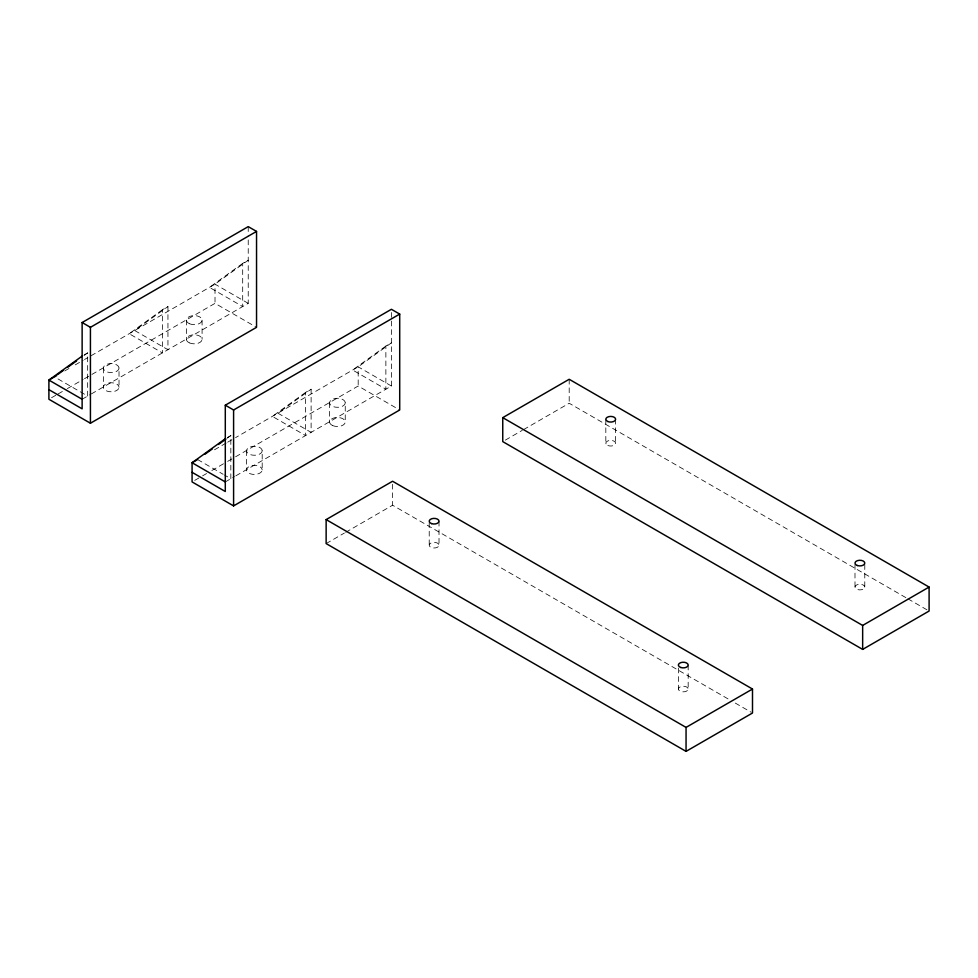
<?xml version="1.0" encoding="UTF-8"?>
<svg xmlns="http://www.w3.org/2000/svg" width="978" height="978" viewBox="0 0 978 978"><rect width="100%" height="100%" fill="white"/><g stroke="black" fill="none" stroke-linecap="round" stroke-linejoin="round"><path stroke-width="0.73" stroke-dasharray="4.89 3.67" d="M83.974 355.564L87.653 352.899L87.653 396.053L54.438 376.885M162.409 309.745L129.182 333.718L162.409 352.899L162.409 309.745L167.947 306.554L167.947 349.708L134.719 330.527L167.947 306.554M242.691 263.388L209.475 287.373L242.691 306.554L242.691 263.388L248.229 260.197L215.013 284.17L84.499 359.525M227.141 438.23L230.832 435.565L230.832 478.719L224.439 475.027M305.588 392.41L272.361 416.384L305.588 435.565L305.588 392.41L311.114 389.207L311.114 432.362L277.899 413.181L311.114 389.207M385.87 346.053L352.642 370.026L385.87 389.207L385.87 346.053L391.408 342.85L358.18 366.836L235.576 437.618M84.34 354.818L87.653 352.899M64.719 370.943L69.988 367.899M75.269 364.855L83.179 360.283M51.541 397.728L56.81 394.684M58.13 393.926L66.039 389.366M67.36 388.596L83.179 379.464M84.499 378.706L215.013 303.351L256.542 327.324M82.128 399.256L90.037 394.684M91.345 393.926L248.229 303.351L248.229 235.661M227.507 437.484L230.832 435.565M214.488 449.794L226.346 442.948M227.666 442.19L234.255 438.376M194.708 480.394L201.297 476.592M202.617 475.834L206.578 473.548M211.847 470.504L226.346 462.129M227.666 461.371L234.255 457.557M235.576 456.799L358.18 386.017L399.709 409.99M225.295 481.922L234.524 476.592M235.845 475.821L391.408 386.017L391.408 309.292M326.139 543.585L344.378 533.047M345.686 532.301L392.581 505.223L728.671 699.258M505.357 440.112L522.289 430.332M523.597 429.586L569.196 403.254L906.606 598.059M907.926 598.829L927.78 610.284M248.229 303.351L215.013 284.17L215.013 303.351M391.408 386.017L358.18 366.836L358.18 386.017M735.297 703.084L751.165 712.241M197.605 459.538L223.167 474.293M864.784 564.599L864.784 587.069A4.89 2.824 0 0 1 857.437 589.514A4.89 2.824 0 0 1 857.437 584.624A4.89 2.824 0 0 1 864.784 587.069M854.992 564.599L854.992 587.069M688.17 665.052L688.17 689.038A4.89 2.824 0 0 1 680.835 691.483A4.89 2.824 0 0 1 680.835 686.593A4.89 2.824 0 0 1 688.17 689.038M678.39 668.06L678.39 689.038M615.614 419.244L615.614 443.217M605.822 419.244L605.822 443.217M569.196 379.281L569.196 403.254M439.012 521.201L439.012 545.174A4.89 2.824 0 0 1 431.665 547.631A4.89 2.824 0 0 1 431.665 542.729A4.89 2.824 0 0 1 439.012 545.174M429.22 522.704L429.22 545.174M392.581 484.244L392.581 505.223M345.246 402.802A7.836 4.523 0 0 1 333.51 406.714A7.836 4.523 0 0 1 333.51 398.877A7.836 4.523 0 0 1 345.246 402.802L345.246 421.983M329.586 402.802L329.586 421.983M262.19 450.748A7.836 4.523 0 0 1 250.454 454.66A7.836 4.523 0 0 1 250.454 446.836A7.836 4.523 0 0 1 262.19 450.748L262.19 469.929A7.836 4.523 0 0 1 250.454 473.841A7.836 4.523 0 0 1 250.454 466.017A7.836 4.523 0 0 1 262.19 469.929M248.229 226.627L248.229 234.145M246.529 450.748L246.529 469.929M202.079 320.136L202.079 339.317M186.419 320.136L186.419 339.317M119.023 368.083A7.836 4.523 0 0 1 107.274 372.007A7.836 4.523 0 0 1 107.274 364.171A7.836 4.523 0 0 1 119.023 368.083L119.023 387.264A7.836 4.523 0 0 1 107.274 391.188A7.836 4.523 0 0 1 107.274 383.352A7.836 4.523 0 0 1 119.023 387.264M103.362 368.083L103.362 387.264M607.851 445.503A4.89 2.824 0 0 0 615.59 443.511A4.89 2.824 0 0 0 608.719 440.638A4.89 2.824 0 0 0 607.851 445.503M332.826 425.638A7.836 4.523 0 0 0 345.21 422.447A7.836 4.523 0 0 0 334.231 417.851A7.836 4.523 0 0 0 332.826 425.638M189.854 323.877A7.836 4.523 0 0 0 202.055 320.454A7.836 4.523 0 0 0 190.82 316.065A7.836 4.523 0 0 0 189.854 323.877M189.646 342.972A7.836 4.523 0 0 0 202.03 339.782A7.836 4.523 0 0 0 191.052 335.185A7.836 4.523 0 0 0 189.646 342.972"/><path stroke-width="1.47" d="M82.128 356.102L48.9 380.075L48.9 399.256L90.428 423.229L256.542 327.324L256.542 231.419L248.229 226.627L82.128 322.532L82.128 408.841L48.9 389.66M58.13 374.219L63.044 370.662M67.971 367.105L76.59 360.894M225.295 438.755L192.079 462.741L192.079 481.922L233.595 505.895L399.709 409.99L399.709 314.085L391.408 309.292L225.295 405.198L225.295 491.506L192.079 472.325M204.989 454.208L212.373 448.878M218.534 444.44L225.906 439.11M82.128 322.532L90.428 327.324L256.542 231.419M56.81 375.503L48.9 380.075L82.128 399.256M225.295 405.198L233.595 409.99L399.709 314.085M197.605 459.538L192.079 462.741L225.295 481.922M326.139 519.599L392.581 481.249L752.498 689.038L752.498 713.011L686.055 751.373L326.139 543.585L326.139 519.599L686.055 727.4L752.498 689.038M502.753 417.643L569.196 379.281L929.1 587.069L929.1 611.042L862.657 649.404L502.753 441.616L502.753 417.643L862.657 625.431L929.1 587.069M862.657 625.431L862.657 649.404M686.055 727.4L686.055 751.373M233.595 409.99L233.595 505.895M90.428 327.324L90.428 423.229M607.851 421.53A4.89 2.824 0 0 0 615.59 419.538A4.89 2.824 0 0 0 608.719 416.665A4.89 2.824 0 0 0 607.851 421.53M857.437 565.541A4.89 2.824 0 0 0 864.784 563.096A4.89 2.824 0 0 0 857.437 560.651A4.89 2.824 0 0 0 857.437 565.541M431.665 523.646A4.89 2.824 0 0 0 439.012 521.201A4.89 2.824 0 0 0 431.665 518.756A4.89 2.824 0 0 0 431.665 523.646M680.835 667.509A4.89 2.824 0 0 0 688.17 665.052A4.89 2.824 0 0 0 680.835 662.607A4.89 2.824 0 0 0 680.835 667.509"/></g></svg>
